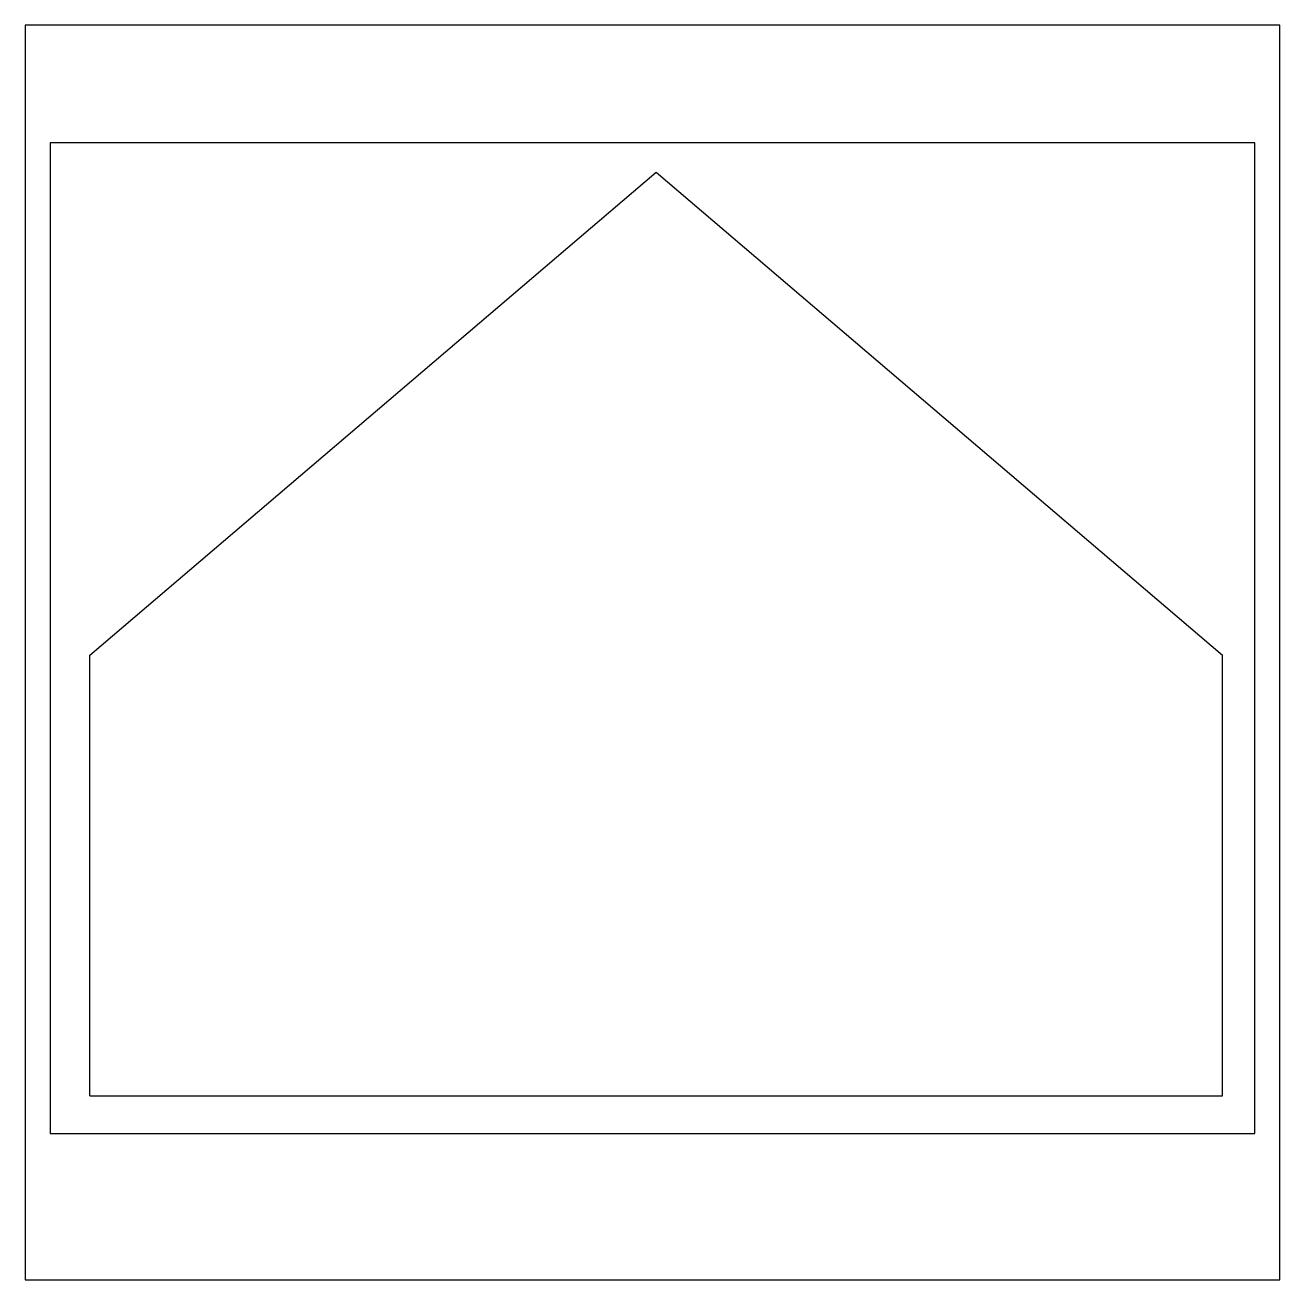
# Model space of a CAD drawing. Header units: millimetres. Extents: x 0 to 1000, y 0 to 1000.
import ezdxf

# ---------------------------------------------------------------- set-up
doc = ezdxf.new("R2010")
doc.units = ezdxf.units.MM
doc.layers.get('0').update_dxf_attribs({"color": 2})
doc.layers.add('1', color=1, linetype='Continuous')
doc.layers.add('2', color=7, linetype='Continuous')

msp = doc.modelspace()

# ---------------------------------------------------------------- linework, layer by layer
at = {"color": 2}
msp.add_lwpolyline([(0, 0), (1000, 0), (1000, 1000), (0, 1000)], close=True, dxfattribs=at)
at = {"layer": '1', "color": 1}
for p, q in [((980, 906.3), (20, 906.3)), ((20, 906.3), (20, 116.6)), ((980, 116.6), (980, 906.3)), ((20, 116.6), (980, 116.6))]:
    msp.add_line(p, q, dxfattribs=at)
at = {"layer": '2'}
for p, q in [((51.6, 498), (502.9, 882.7)), ((502.9, 882.7), (954.2, 498)), ((51.6, 146.7), (51.6, 498)), ((954.2, 146.7), (954.2, 498)), ((51.6, 146.7), (954.2, 146.7))]:
    msp.add_line(p, q, dxfattribs=at)

doc.saveas('drawing.dxf')
